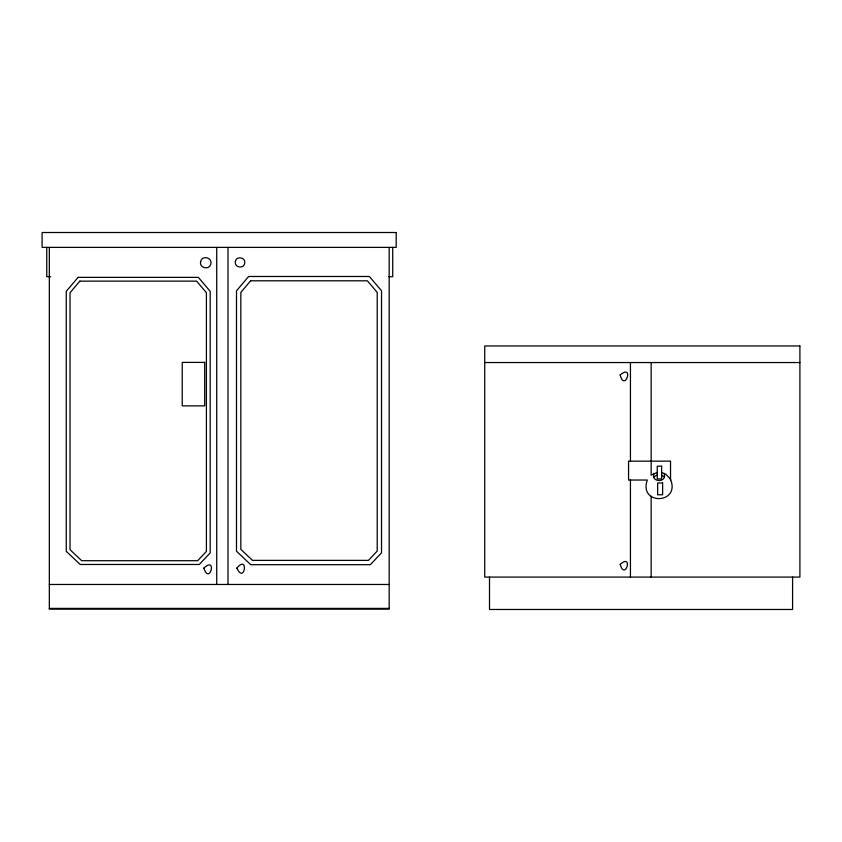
<?xml version="1.0" encoding="UTF-8"?>
<svg xmlns="http://www.w3.org/2000/svg" width="842" height="842" viewBox="0 0 842 842"><rect width="100%" height="100%" fill="white"/><g stroke="black" fill="none" stroke-linecap="round" stroke-linejoin="round"><path stroke-width="1.26" d="M654.034 473.393C650.424 482.908 667.717 482.908 664.096 473.393M653.792 476.909L657.234 474.983M657.234 472.425L651.161 475.13L651.161 362.544M50.709 276.713L46.763 276.713L46.763 247.38M388.772 276.713L392.719 276.713L392.719 247.38M484.729 362.544L799.9 362.544M49.331 584.474L389.172 584.474M49.331 608.398L389.172 608.398M661.633 472.551L665.875 474.235L670.464 479.161M661.633 475.214L664.349 476.909M670.527 479.319C680.694 504.242 638.425 505.516 647.277 480.035L628.564 480.035L628.564 461.153L670.527 461.153L670.527 480.035M792.585 577.086L792.585 609.482L489.507 609.482L489.507 577.086M651.161 496.233L651.161 577.086M630.437 362.544L630.437 461.153M630.437 480.035L630.437 577.086M389.172 247.38L389.172 609.155L49.331 609.155L49.331 247.38M228.003 247.38L228.003 584.474M216.731 247.38L216.731 584.474M236.865 568.066C244.717 584.99 248.832 553.762 236.865 568.066M235.392 261.525C234.034 267.451 243.78 269.303 244.685 263.293C246.053 257.368 236.307 255.515 235.392 261.525M200.649 261.588C198.922 268.072 209.595 270.482 210.826 263.893C212.552 257.41 201.88 254.989 200.649 261.588M203.869 568.076C209.458 585.906 217.625 555.425 203.869 568.076M620.196 564.393C625.164 581.506 633.563 552.605 620.196 564.393M620.186 374.911C624.638 392.825 634.51 363.26 620.186 374.911M78.096 277.355L66.255 291.332L66.255 551.31L80.179 564.477L199.301 564.477L210.195 552.899L210.195 291.332L198.344 277.355L78.096 277.355M79.843 281.133L70.033 292.721L70.033 549.689L81.685 560.698L197.67 560.698L206.406 551.405L206.406 292.721L196.586 281.133L79.843 281.133M248.632 276.481L236.497 290.806L236.497 551.226L250.748 564.698L370.343 564.698L381.531 552.794L381.531 290.806L369.385 276.481L248.632 276.481M250.642 280.807L240.833 292.395L240.833 549.352L252.474 560.372L368.47 560.372L377.205 551.078L377.205 292.395L367.386 280.807L250.642 280.807M396.193 232.518L42.1 232.518L42.1 247.38L396.193 247.38L396.193 232.518M799.9 345.967L484.729 345.967L484.729 577.086L799.9 577.086L799.9 345.967M204.701 362.397L182.23 362.397L182.23 405.876L204.701 405.876L204.701 362.397M661.633 466.184L657.234 466.184L657.234 478.93L661.633 478.93L661.633 466.184M662.622 482.971L657.634 482.971L657.634 494.791L662.622 494.791L662.622 482.971"/></g></svg>
